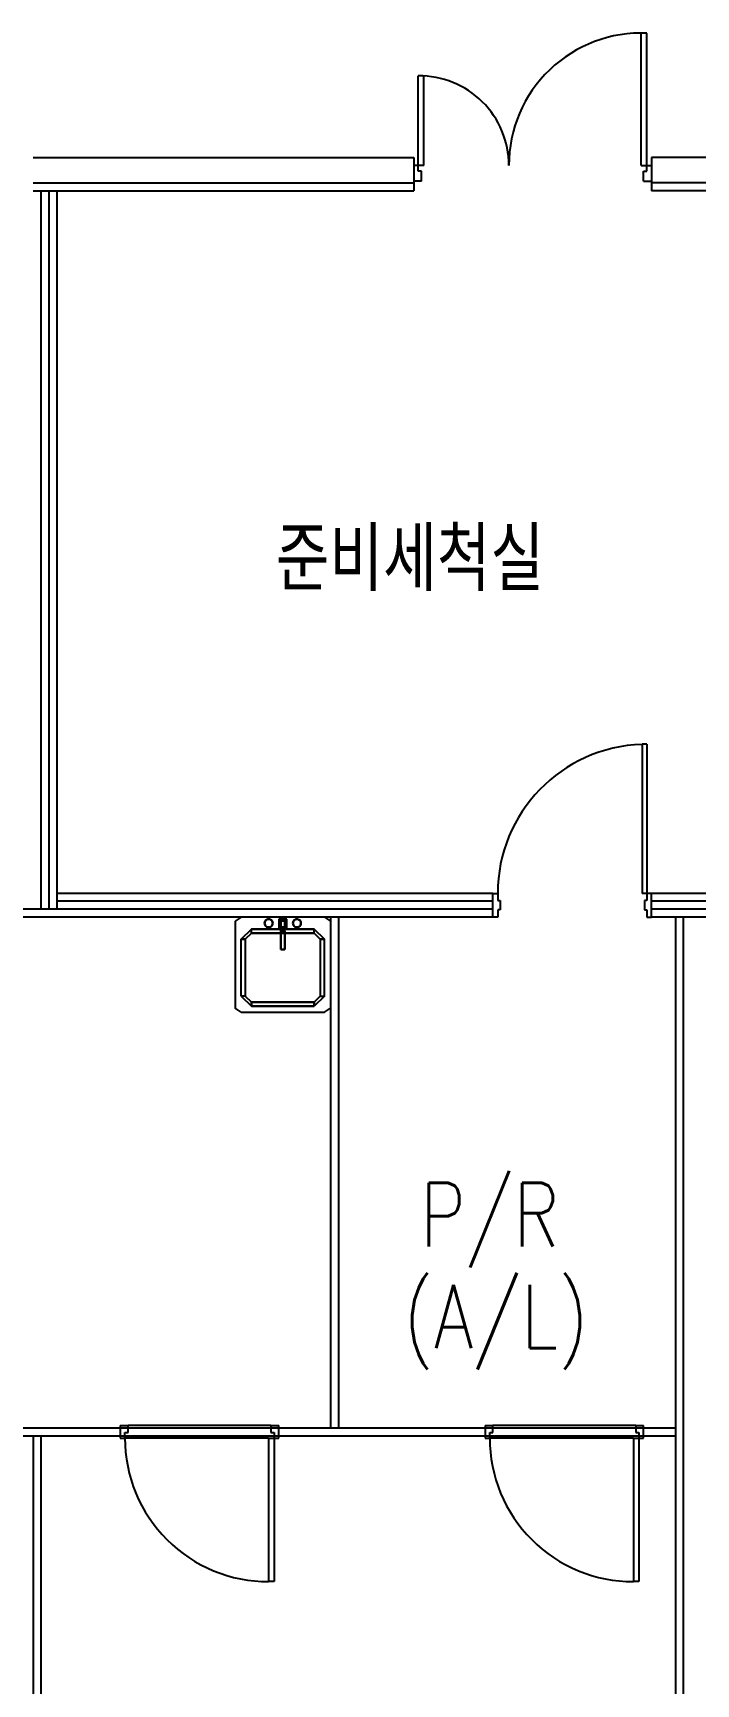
# Model space of a CAD drawing. Header units: millimetres. Extents: x 592430 to 684586, y -483905 to -416366.
# Drawn here: x 667933 to 672113, y -459734 to -449324 of the extents above; entities that cross this region are included whole.
import ezdxf

# ---------------------------------------------------------------- set-up
doc = ezdxf.new("R2010")
doc.units = ezdxf.units.MM
doc.header["$LTSCALE"] = 500
for name, color, linetype in [('TXT', 7, 'Continuous'), ('동물실', 9, 'Continuous'), ('방화석고', 9, 'Continuous'), ('조적', 8, 'Continuous'), ('크린판넬', 4, 'Continuous')]:
    doc.layers.add(name, color=color, linetype=linetype)
doc.styles.add('GHD', font='simple.shx', dxfattribs={"bigfont": 'whgtxt.shx'})

msp = doc.modelspace()

# ---------------------------------------------------------------- linework, layer by layer
at = {"layer": '동물실', "color": 9}
for p, q in [((671768.1, -450158.5), (671768.1, -449323.5)), ((671803.4, -450158.5), (671803.4, -449324.3)), ((670362.1, -450158.5), (670362.1, -449593.6)), ((670397.4, -450158.5), (670397.4, -449594.3)), ((670362.1, -450158.5), (670332.8, -450158.5)), ((670332.8, -450158.5), (670332.8, -450258.5)), ((670332.8, -450158.5), (670332.8, -450258.5)), ((670362.1, -450194.4), (670362.1, -450158.5)), ((670397.4, -450158.5), (670362.1, -450158.5)), ((670382.6, -450194.4), (670362.1, -450194.4)), ((670382.6, -450258.5), (670382.6, -450194.4)), ((671768.1, -450158.5), (671803.4, -450158.5)), ((671782.9, -450258.5), (671782.9, -450194.4)), ((671782.9, -450194.4), (671803.4, -450194.4)), ((671803.4, -450194.4), (671803.4, -450158.5)), ((671803.4, -450158.5), (671832.8, -450158.5)), ((670382.6, -450258.5), (670332.8, -450258.5)), ((671782.9, -450258.5), (671832.8, -450258.5)), ((671772.8, -453808.5), (671772.8, -454748.5)), ((671802.8, -453808.5), (671772.8, -453808.5)), ((671772.8, -453808.5), (671772.8, -454748.5)), ((671802.8, -453808.5), (671772.8, -453808.5)), ((671802.8, -453808.5), (671802.8, -454748.5)), ((671802.8, -453808.5), (671802.8, -454748.5)), ((670832.8, -454898.5), (670832.8, -454748.5)), ((670832.8, -454748.5), (670862.8, -454748.5)), ((670832.8, -454898.5), (670832.8, -454748.5)), ((670832.8, -454748.5), (670862.8, -454748.5)), ((670862.8, -454748.5), (670862.8, -454793.5)), ((670862.8, -454748.5), (670862.8, -454793.5)), ((670862.8, -454793.5), (670877.8, -454793.5)), ((670862.8, -454793.5), (670877.8, -454793.5)), ((670877.8, -454793.5), (670877.8, -454853.5)), ((670877.8, -454793.5), (670877.8, -454853.5)), ((671802.8, -454748.5), (671772.8, -454748.5)), ((671802.8, -454748.5), (671772.8, -454748.5)), ((671802.8, -454793.5), (671787.8, -454793.5)), ((671787.8, -454793.5), (671787.8, -454853.5)), ((671802.8, -454793.5), (671787.8, -454793.5)), ((671787.8, -454793.5), (671787.8, -454853.5)), ((671832.8, -454748.5), (671802.8, -454748.5)), ((671802.8, -454748.5), (671802.8, -454793.5)), ((671832.8, -454748.5), (671802.8, -454748.5)), ((671802.8, -454748.5), (671802.8, -454793.5)), ((671832.8, -454898.5), (671832.8, -454748.5)), ((669245.9, -454898.5), (669207.8, -454923.9)), ((669207.8, -454923.9), (669207.8, -455473)), ((669769.6, -454898.5), (669245.9, -454898.5)), ((669393.2, -454936.7), (669394.1, -454930)), ((669394.1, -454930), (669393.2, -454936.7)), ((669393.2, -454936.7), (669394.1, -454930)), ((669394.1, -454930), (669393.2, -454936.7)), ((669394.1, -454943.2), (669393.2, -454936.7)), ((669393.2, -454936.7), (669394.1, -454943.2)), ((669394.1, -454943.2), (669393.2, -454936.7)), ((669393.2, -454936.7), (669394.1, -454943.2)), ((669394.1, -454930), (669396.6, -454923.9)), ((669396.6, -454923.9), (669394.1, -454930)), ((669394.1, -454930), (669396.6, -454923.9)), ((669396.6, -454923.9), (669394.1, -454930)), ((669396.6, -454923.9), (669400.7, -454918.7)), ((669400.7, -454918.7), (669396.6, -454923.9)), ((669396.6, -454923.9), (669400.7, -454918.7)), ((669400.7, -454918.7), (669396.6, -454923.9)), ((669400.7, -454918.7), (669405.9, -454914.6)), ((669405.9, -454914.6), (669400.7, -454918.7)), ((669400.7, -454918.7), (669405.9, -454914.6)), ((669405.9, -454914.6), (669400.7, -454918.7)), ((669405.9, -454914.6), (669412.1, -454912)), ((669412.1, -454912), (669405.9, -454914.6)), ((669405.9, -454914.6), (669412.1, -454912)), ((669412.1, -454912), (669405.9, -454914.6)), ((669412.1, -454912), (669418.7, -454911.2)), ((669418.7, -454911.2), (669412.1, -454912)), ((669412.1, -454912), (669418.7, -454911.2)), ((669418.7, -454911.2), (669412.1, -454912)), ((669418.7, -454911.2), (669425.3, -454912)), ((669425.3, -454912), (669418.7, -454911.2)), ((669418.7, -454911.2), (669425.3, -454912)), ((669425.3, -454912), (669418.7, -454911.2)), ((669425.3, -454912), (669431.4, -454914.6)), ((669431.4, -454914.6), (669425.3, -454912)), ((669425.3, -454912), (669431.4, -454914.6)), ((669431.4, -454914.6), (669425.3, -454912)), ((669431.4, -454914.6), (669436.7, -454918.7)), ((669436.7, -454918.7), (669431.4, -454914.6)), ((669431.4, -454914.6), (669436.7, -454918.7)), ((669436.7, -454918.7), (669431.4, -454914.6)), ((669436.7, -454918.7), (669440.7, -454923.9)), ((669440.7, -454923.9), (669436.7, -454918.7)), ((669436.7, -454918.7), (669440.7, -454923.9)), ((669440.7, -454923.9), (669436.7, -454918.7)), ((669440.7, -454923.9), (669443.3, -454930)), ((669443.3, -454930), (669440.7, -454923.9)), ((669440.7, -454923.9), (669443.3, -454930)), ((669443.3, -454930), (669440.7, -454923.9)), ((669443.3, -454930), (669444.1, -454936.7)), ((669444.1, -454936.7), (669443.3, -454930)), ((669443.3, -454930), (669444.1, -454936.7)), ((669444.1, -454936.7), (669443.3, -454930)), ((669444.1, -454936.7), (669443.3, -454943.2)), ((669443.3, -454943.2), (669444.1, -454936.7)), ((669444.1, -454936.7), (669443.3, -454943.2)), ((669443.3, -454943.2), (669444.1, -454936.7)), ((669495, -454923.9), (669482.3, -454911.2)), ((669533.2, -454911.2), (669482.3, -454911.2)), ((669482.3, -454911.2), (669482.3, -454974.9)), ((669495, -454923.9), (669482.3, -454911.2)), ((669495, -454923.9), (669495, -454987.5)), ((669520.5, -454923.9), (669495, -454923.9)), ((669495, -454923.9), (669495, -454962.1)), ((669495, -454987.5), (669495, -454923.9)), ((669520.5, -454923.9), (669495, -454923.9)), ((669520.5, -454923.9), (669533.2, -454911.2)), ((669520.5, -454923.9), (669533.2, -454911.2)), ((669520.5, -454987.5), (669520.5, -454923.9)), ((669520.5, -454923.9), (669520.5, -454962.1)), ((669520.5, -454987.5), (669520.5, -454923.9)), ((669533.2, -454974.9), (669533.2, -454911.2)), ((669571.4, -454936.7), (669572.2, -454930)), ((669572.2, -454930), (669571.4, -454936.7)), ((669571.4, -454936.7), (669572.2, -454930)), ((669572.2, -454930), (669571.4, -454936.7)), ((669572.2, -454943.2), (669571.4, -454936.7)), ((669571.4, -454936.7), (669572.2, -454943.2)), ((669572.2, -454943.2), (669571.4, -454936.7)), ((669571.4, -454936.7), (669572.2, -454943.2)), ((669572.2, -454930), (669574.8, -454923.9)), ((669574.8, -454923.9), (669572.2, -454930)), ((669572.2, -454930), (669574.8, -454923.9)), ((669574.8, -454923.9), (669572.2, -454930)), ((669574.8, -454923.9), (669578.9, -454918.7)), ((669578.9, -454918.7), (669574.8, -454923.9)), ((669574.8, -454923.9), (669578.9, -454918.7)), ((669578.9, -454918.7), (669574.8, -454923.9)), ((669578.9, -454918.7), (669584.1, -454914.6)), ((669584.1, -454914.6), (669578.9, -454918.7)), ((669578.9, -454918.7), (669584.1, -454914.6)), ((669584.1, -454914.6), (669578.9, -454918.7)), ((669584.1, -454914.6), (669590.2, -454912)), ((669590.2, -454912), (669584.1, -454914.6)), ((669584.1, -454914.6), (669590.2, -454912)), ((669590.2, -454912), (669584.1, -454914.6)), ((669590.2, -454912), (669596.9, -454911.2)), ((669596.9, -454911.2), (669590.2, -454912)), ((669590.2, -454912), (669596.9, -454911.2)), ((669596.9, -454911.2), (669590.2, -454912)), ((669596.9, -454911.2), (669603.4, -454912)), ((669603.4, -454912), (669596.9, -454911.2)), ((669596.9, -454911.2), (669603.4, -454912)), ((669603.4, -454912), (669596.9, -454911.2)), ((669603.4, -454912), (669609.6, -454914.6)), ((669609.6, -454914.6), (669603.4, -454912)), ((669603.4, -454912), (669609.6, -454914.6)), ((669609.6, -454914.6), (669603.4, -454912)), ((669609.6, -454914.6), (669614.8, -454918.7)), ((669614.8, -454918.7), (669609.6, -454914.6)), ((669609.6, -454914.6), (669614.8, -454918.7)), ((669614.8, -454918.7), (669609.6, -454914.6)), ((669614.8, -454918.7), (669618.9, -454923.9)), ((669618.9, -454923.9), (669614.8, -454918.7)), ((669614.8, -454918.7), (669618.9, -454923.9)), ((669618.9, -454923.9), (669614.8, -454918.7)), ((669618.9, -454923.9), (669621.5, -454930)), ((669621.5, -454930), (669618.9, -454923.9)), ((669618.9, -454923.9), (669621.5, -454930)), ((669621.5, -454930), (669618.9, -454923.9)), ((669621.5, -454930), (669622.3, -454936.7)), ((669622.3, -454936.7), (669621.5, -454930)), ((669621.5, -454930), (669622.3, -454936.7)), ((669622.3, -454936.7), (669621.5, -454930)), ((669622.3, -454936.7), (669621.5, -454943.2)), ((669621.5, -454943.2), (669622.3, -454936.7)), ((669622.3, -454936.7), (669621.5, -454943.2)), ((669621.5, -454943.2), (669622.3, -454936.7)), ((669769.6, -454898.5), (669807.8, -454923.9)), ((669807.8, -454923.9), (669807.8, -455473)), ((670862.8, -454898.5), (670832.8, -454898.5)), ((670862.8, -454898.5), (670832.8, -454898.5)), ((670877.8, -454853.5), (670862.8, -454853.5)), ((670862.8, -454853.5), (670862.8, -454898.5)), ((670877.8, -454853.5), (670862.8, -454853.5)), ((670862.8, -454853.5), (670862.8, -454898.5)), ((671787.8, -454853.5), (671802.8, -454853.5)), ((671787.8, -454853.5), (671802.8, -454853.5)), ((671802.8, -454853.5), (671802.8, -454898.5)), ((671802.8, -454853.5), (671802.8, -454898.5)), ((671802.8, -454898.5), (671832.8, -454898.5)), ((669309.5, -454974.9), (669245.9, -455038.5)), ((669245.9, -455038.5), (669309.5, -454974.9)), ((669245.9, -455396.7), (669245.9, -455038.5)), ((669245.9, -455038.5), (669271.3, -455038.5)), ((669245.9, -455396.7), (669245.9, -455038.5)), ((669271.3, -455038.5), (669245.9, -455038.5)), ((669271.3, -455038.5), (669309.5, -455000.3)), ((669309.5, -455000.3), (669271.3, -455038.5)), ((669271.3, -455038.5), (669271.3, -455396.7)), ((669271.3, -455038.5), (669271.3, -455396.7)), ((669309.5, -454974.9), (669706, -454974.9)), ((669706, -454974.9), (669309.5, -454974.9)), ((669309.5, -455000.3), (669309.5, -454974.9)), ((669309.5, -455000.3), (669309.5, -454974.9)), ((669706, -455000.3), (669309.5, -455000.3)), ((669309.5, -455000.3), (669706, -455000.3)), ((669396.6, -454949.4), (669394.1, -454943.2)), ((669394.1, -454943.2), (669396.6, -454949.4)), ((669396.6, -454949.4), (669394.1, -454943.2)), ((669394.1, -454943.2), (669396.6, -454949.4)), ((669400.7, -454954.6), (669396.6, -454949.4)), ((669396.6, -454949.4), (669400.7, -454954.6)), ((669400.7, -454954.6), (669396.6, -454949.4)), ((669396.6, -454949.4), (669400.7, -454954.6)), ((669405.9, -454958.7), (669400.7, -454954.6)), ((669400.7, -454954.6), (669405.9, -454958.7)), ((669405.9, -454958.7), (669400.7, -454954.6)), ((669400.7, -454954.6), (669405.9, -454958.7)), ((669412.1, -454961.3), (669405.9, -454958.7)), ((669405.9, -454958.7), (669412.1, -454961.3)), ((669412.1, -454961.3), (669405.9, -454958.7)), ((669405.9, -454958.7), (669412.1, -454961.3)), ((669418.7, -454962.1), (669412.1, -454961.3)), ((669412.1, -454961.3), (669418.7, -454962.1)), ((669418.7, -454962.1), (669412.1, -454961.3)), ((669412.1, -454961.3), (669418.7, -454962.1)), ((669425.3, -454961.3), (669418.7, -454962.1)), ((669425.3, -454961.3), (669418.7, -454962.1)), ((669418.7, -454962.1), (669425.3, -454961.3)), ((669425.3, -454961.3), (669418.7, -454962.1)), ((669431.4, -454958.7), (669425.3, -454961.3)), ((669425.3, -454961.3), (669431.4, -454958.7)), ((669431.4, -454958.7), (669425.3, -454961.3)), ((669425.3, -454961.3), (669431.4, -454958.7)), ((669436.7, -454954.6), (669431.4, -454958.7)), ((669431.4, -454958.7), (669436.7, -454954.6)), ((669436.7, -454954.6), (669431.4, -454958.7)), ((669431.4, -454958.7), (669436.7, -454954.6)), ((669440.7, -454949.4), (669436.7, -454954.6)), ((669436.7, -454954.6), (669440.7, -454949.4)), ((669440.7, -454949.4), (669436.7, -454954.6)), ((669436.7, -454954.6), (669440.7, -454949.4)), ((669443.3, -454943.2), (669440.7, -454949.4)), ((669440.7, -454949.4), (669443.3, -454943.2)), ((669443.3, -454943.2), (669440.7, -454949.4)), ((669440.7, -454949.4), (669443.3, -454943.2)), ((669495, -454962.1), (669482.3, -454974.9)), ((669482.3, -454974.9), (669495, -454962.1)), ((669482.3, -454974.9), (669533.2, -454974.9)), ((669495, -454962.1), (669495, -455000.3)), ((669520.5, -454962.1), (669495, -454962.1)), ((669495, -454962.1), (669495, -455000.3)), ((669520.5, -454962.1), (669495, -454962.1)), ((669495, -455102.1), (669495, -454987.5)), ((669495, -454987.5), (669520.5, -454987.5)), ((669495, -454987.5), (669520.5, -454987.5)), ((669495, -455000.3), (669495, -454987.5)), ((669495, -454987.5), (669495, -455102.1)), ((669495, -455000.3), (669495, -454987.5)), ((669495, -455102.1), (669495, -455000.3)), ((669520.5, -455000.3), (669495, -455000.3)), ((669495, -455000.3), (669520.5, -455000.3)), ((669495, -455102.1), (669495, -455000.3)), ((669520.5, -455000.3), (669520.5, -454962.1)), ((669520.5, -455000.3), (669520.5, -454962.1)), ((669533.2, -454974.9), (669520.5, -454962.1)), ((669520.5, -454962.1), (669533.2, -454974.9)), ((669520.5, -454987.5), (669520.5, -455102.1)), ((669520.5, -454987.5), (669520.5, -455000.3)), ((669520.5, -455000.3), (669520.5, -454987.5)), ((669520.5, -454987.5), (669520.5, -455102.1)), ((669520.5, -455000.3), (669520.5, -455102.1)), ((669520.5, -455102.1), (669520.5, -455000.3)), ((669574.8, -454949.4), (669572.2, -454943.2)), ((669572.2, -454943.2), (669574.8, -454949.4)), ((669574.8, -454949.4), (669572.2, -454943.2)), ((669572.2, -454943.2), (669574.8, -454949.4)), ((669578.9, -454954.6), (669574.8, -454949.4)), ((669574.8, -454949.4), (669578.9, -454954.6)), ((669578.9, -454954.6), (669574.8, -454949.4)), ((669574.8, -454949.4), (669578.9, -454954.6)), ((669584.1, -454958.7), (669578.9, -454954.6)), ((669578.9, -454954.6), (669584.1, -454958.7)), ((669584.1, -454958.7), (669578.9, -454954.6)), ((669578.9, -454954.6), (669584.1, -454958.7)), ((669590.2, -454961.3), (669584.1, -454958.7)), ((669584.1, -454958.7), (669590.2, -454961.3)), ((669590.2, -454961.3), (669584.1, -454958.7)), ((669584.1, -454958.7), (669590.2, -454961.3)), ((669596.9, -454962.1), (669590.2, -454961.3)), ((669590.2, -454961.3), (669596.9, -454962.1)), ((669596.9, -454962.1), (669590.2, -454961.3)), ((669590.2, -454961.3), (669596.9, -454962.1)), ((669603.4, -454961.3), (669596.9, -454962.1)), ((669596.9, -454962.1), (669603.4, -454961.3)), ((669603.4, -454961.3), (669596.9, -454962.1)), ((669596.9, -454962.1), (669603.4, -454961.3)), ((669609.6, -454958.7), (669603.4, -454961.3)), ((669603.4, -454961.3), (669609.6, -454958.7)), ((669609.6, -454958.7), (669603.4, -454961.3)), ((669603.4, -454961.3), (669609.6, -454958.7)), ((669614.8, -454954.6), (669609.6, -454958.7)), ((669609.6, -454958.7), (669614.8, -454954.6)), ((669614.8, -454954.6), (669609.6, -454958.7)), ((669609.6, -454958.7), (669614.8, -454954.6)), ((669618.9, -454949.4), (669614.8, -454954.6)), ((669614.8, -454954.6), (669618.9, -454949.4)), ((669618.9, -454949.4), (669614.8, -454954.6)), ((669614.8, -454954.6), (669618.9, -454949.4)), ((669621.5, -454943.2), (669618.9, -454949.4)), ((669618.9, -454949.4), (669621.5, -454943.2)), ((669621.5, -454943.2), (669618.9, -454949.4)), ((669618.9, -454949.4), (669621.5, -454943.2)), ((669706, -454974.9), (669769.6, -455038.5)), ((669706, -455000.3), (669706, -454974.9)), ((669769.6, -455038.5), (669706, -454974.9)), ((669706, -455000.3), (669706, -454974.9)), ((669744.2, -455038.5), (669706, -455000.3)), ((669706, -455000.3), (669744.2, -455038.5)), ((669744.2, -455038.5), (669744.2, -455396.7)), ((669744.2, -455038.5), (669744.2, -455396.7)), ((669769.6, -455038.5), (669744.2, -455038.5)), ((669744.2, -455038.5), (669769.6, -455038.5)), ((669769.6, -455396.7), (669769.6, -455038.5)), ((669769.6, -455396.7), (669769.6, -455038.5)), ((669520.5, -455102.1), (669495, -455102.1)), ((669520.5, -455102.1), (669495, -455102.1)), ((669495, -455102.1), (669520.5, -455102.1)), ((669520.5, -455102.1), (669495, -455102.1)), ((669245.9, -455396.7), (669309.5, -455460.3)), ((669271.3, -455396.7), (669245.9, -455396.7)), ((669245.9, -455396.7), (669309.5, -455460.3)), ((669271.3, -455396.7), (669245.9, -455396.7)), ((669271.3, -455396.7), (669309.5, -455434.8)), ((669309.5, -455434.8), (669271.3, -455396.7)), ((669309.5, -455434.8), (669706, -455434.8)), ((669706, -455434.8), (669309.5, -455434.8)), ((669309.5, -455460.3), (669309.5, -455434.8)), ((669309.5, -455434.8), (669309.5, -455460.3)), ((669706, -455460.3), (669309.5, -455460.3)), ((669309.5, -455460.3), (669706, -455460.3)), ((669769.6, -455396.7), (669706, -455460.3)), ((669744.2, -455396.7), (669706, -455434.8)), ((669769.6, -455396.7), (669706, -455460.3)), ((669706, -455434.8), (669744.2, -455396.7)), ((669706, -455460.3), (669706, -455434.8)), ((669706, -455434.8), (669706, -455460.3)), ((669744.2, -455396.7), (669769.6, -455396.7)), ((669744.2, -455396.7), (669769.6, -455396.7)), ((669245.9, -455498.5), (669207.8, -455473)), ((669245.9, -455498.5), (669769.6, -455498.5)), ((669769.6, -455498.5), (669807.8, -455473))]:
    msp.add_line(p, q, dxfattribs=at)
for centre, radius, start, end in [((671768.1, -450158.5), 835, 87.58091, 180), ((670368.1, -450158.5), 565, 0, 90.60846), ((671802.8, -454748.5), 940, 91.8271, 180)]:
    msp.add_arc(centre, radius, start, end, dxfattribs=at)
at = {"layer": '방화석고', "color": 9, "linetype": 'Continuous'}
for p, q in [((667932.8, -450108.5), (670332.8, -450108.5)), ((673042.8, -450108.5), (671832.8, -450108.5)), ((671832.8, -450108.5), (671832.8, -450268.5))]:
    msp.add_line(p, q, dxfattribs=at)
at = {"layer": '조적', "color": 9, "linetype": 'Continuous'}
for p, q in [((670332.8, -450108.5), (670332.8, -450318.5)), ((671832.8, -450268.5), (671832.8, -450318.5))]:
    msp.add_line(p, q, dxfattribs=at)
at = {"layer": '크린판넬', "color": 9, "linetype": 'Continuous'}
for p, q in [((667932.8, -450268.5), (670332.8, -450268.5)), ((667932.8, -450318.5), (670332.8, -450318.5)), ((667982.8, -450318.5), (667982.8, -454848.5)), ((668032.8, -450318.5), (668032.8, -454848.5)), ((668082.8, -450318.5), (668082.8, -454848.5)), ((673042.8, -450268.5), (671832.8, -450268.5)), ((673092.8, -450318.5), (671832.8, -450318.5)), ((670832.8, -454748.5), (668082.8, -454748.5)), ((670832.8, -454798.5), (668082.8, -454798.5)), ((674072.8, -454748.5), (671832.8, -454748.5)), ((674072.8, -454798.5), (671832.8, -454798.5)), ((670832.8, -454848.5), (663992.8, -454848.5)), ((670832.8, -454898.5), (664042.8, -454898.5)), ((669807.8, -454898.5), (669807.8, -458118.5)), ((669857.8, -454898.5), (669857.8, -458118.5)), ((674072.8, -454848.5), (671832.8, -454848.5)), ((672032.8, -454898.5), (671832.8, -454898.5)), ((671982.8, -454898.5), (671982.8, -470508.4)), ((672032.8, -454898.5), (672032.8, -470508.4)), ((683962.8, -454898.5), (672032.8, -454898.5)), ((663392.8, -458168.5), (671982.8, -458168.5)), ((663992.8, -458118.5), (671982.8, -458118.5)), ((667932.8, -458168.5), (667932.8, -458808.5)), ((667932.8, -458168.5), (667932.8, -460008.5)), ((667982.8, -458168.5), (667982.8, -460008.5)), ((668482.8, -458103.5), (668482.8, -458183.5)), ((668482.8, -458103.5), (668532.6, -458103.5)), ((668482.8, -458118.5), (668482.8, -458168.5)), ((668512.1, -458147.6), (668532.6, -458147.6)), ((668512.1, -458183.5), (668512.1, -458147.6)), ((668512.1, -458147.6), (668532.6, -458147.6)), ((668532.6, -458147.6), (668532.6, -458103.5)), ((669432.9, -458103.5), (668532.6, -458103.5)), ((669432.9, -458103.5), (669432.9, -458147.6)), ((669432.9, -458103.5), (669482.8, -458103.5)), ((669432.9, -458147.6), (669453.4, -458147.6)), ((669453.4, -458147.6), (669453.4, -458183.5)), ((669482.8, -458183.5), (669482.8, -458103.5)), ((669482.8, -458168.5), (669482.8, -458118.5)), ((669482.8, -458168.5), (669482.8, -458118.5)), ((670782.8, -458103.5), (670782.8, -458183.5)), ((670782.8, -458103.5), (670832.6, -458103.5)), ((670782.8, -458118.5), (670782.8, -458168.5)), ((670812.1, -458147.6), (670832.6, -458147.6)), ((670812.1, -458183.5), (670812.1, -458147.6)), ((670812.1, -458147.6), (670832.6, -458147.6)), ((670832.6, -458147.6), (670832.6, -458103.5)), ((671732.9, -458103.5), (670832.6, -458103.5)), ((671732.9, -458103.5), (671732.9, -458147.6)), ((671732.9, -458103.5), (671782.8, -458103.5)), ((671732.9, -458147.6), (671753.4, -458147.6)), ((671753.4, -458147.6), (671753.4, -458183.5)), ((671782.8, -458183.5), (671782.8, -458103.5)), ((671782.8, -458168.5), (671782.8, -458118.5)), ((671782.8, -458168.5), (671782.8, -458118.5)), ((668482.8, -458183.5), (668512.1, -458183.5)), ((669418.2, -458183.5), (668512.1, -458183.5)), ((669418.2, -458183.5), (669418.2, -459088.7)), ((669418.2, -458183.5), (669453.4, -458183.5)), ((669453.4, -458183.5), (669482.8, -458183.5)), ((669453.4, -458183.5), (669453.4, -459088.7)), ((670782.8, -458183.5), (670812.1, -458183.5)), ((671718.1, -458183.5), (670812.1, -458183.5)), ((671718.1, -458183.5), (671718.1, -459088.7)), ((671718.1, -458183.5), (671753.4, -458183.5)), ((671753.4, -458183.5), (671782.8, -458183.5)), ((671753.4, -458183.5), (671753.4, -459088.7)), ((669453.4, -459088.7), (669418.2, -459088.7)), ((671753.4, -459088.7), (671718.1, -459088.7))]:
    msp.add_line(p, q, dxfattribs=at)
for centre in [(669416.8, -458184), (671716.8, -458184)]:
    msp.add_arc(centre, 904.7, 179.96385, 270.08492, dxfattribs=at)

# ---------------------------------------------------------------- texts
at = {"layer": 'TXT', "color": 9, "style": 'GHD', "width": 0.8}
for s, p in [('준비세척실', (669462.9, -452842.2)), ('P/R', (670373, -456974.7)), ('(A/L)', (670269.3, -457617.4))]:
    msp.add_text(s, height=400, dxfattribs=at).set_placement(p)

doc.saveas('drawing.dxf')
